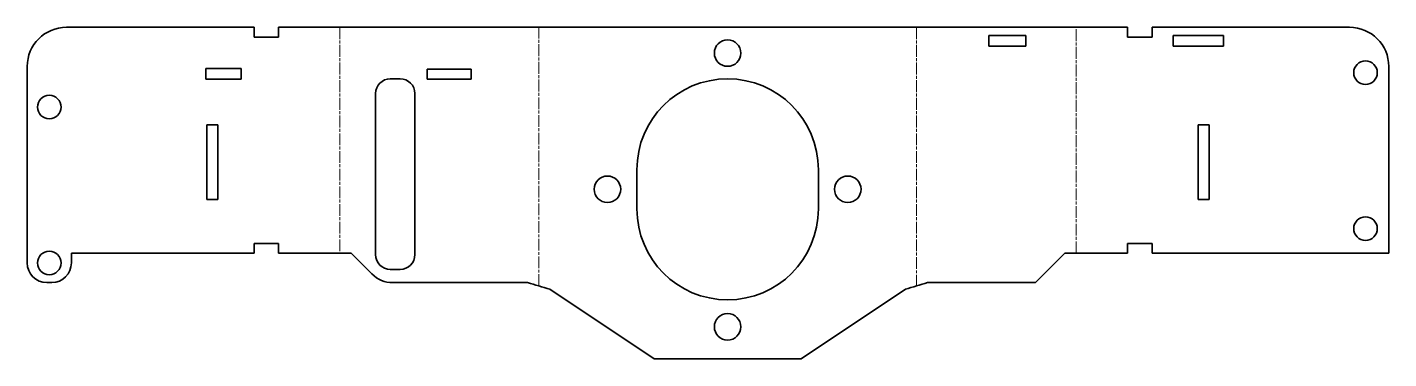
# Model space of a CAD drawing. Header units: inches. Extents: x 0 to 278, y 0 to 67.
import ezdxf

# ---------------------------------------------------------------- set-up
doc = ezdxf.new("R2010")
doc.units = ezdxf.units.IN
doc.header["$MEASUREMENT"] = 0
doc.linetypes.add('Chain', pattern=[13.68, 9.12, -1.14, 2.28, -1.14])
doc.layers.add('SIMUMAK Bend Centerline (ISO)', color=7, linetype='Chain', lineweight=9)
doc.layers.add('SIMUMAK Visible (ISO)', color=7, linetype='Continuous', lineweight=35)

# ---------------------------------------------------------------- blocks, each defined once
blk = doc.blocks.new('CDR-AU-31-PPAL-03_Sheet_2_CDR-AU-31-PPAL-03 (Desplegada)')
at = {"layer": 'SIMUMAK Bend Centerline (ISO)', "ltscale": 0.263158}
for p, q in [((-75.04, 33.75), (-75.04, -12.25)), ((-34.51, -18.92), (-34.51, 33.75)), ((42.51, 33.75), (42.51, -18.92)), ((75.04, -12.25), (75.04, 33.75))]:
    blk.add_line(p, q, dxfattribs=at)
at = {"layer": 'SIMUMAK Visible (ISO)'}
for p, q in [((-130.8, 33.75), (-92.55, 33.75)), ((-92.55, 31.75), (-92.55, 33.75)), ((-87.55, 33.75), (85.55, 33.75)), ((-87.55, 33.75), (-87.55, 31.75)), ((85.55, 31.75), (85.55, 33.75)), ((90.55, 33.75), (90.55, 31.75)), ((90.55, 33.75), (130.8, 33.75)), ((-87.55, 31.75), (-92.55, 31.75)), ((57.27, 32.1), (64.77, 32.1)), ((57.27, 29.9), (57.27, 32.1)), ((64.77, 32.1), (64.77, 29.9)), ((90.55, 31.75), (85.55, 31.75)), ((94.87, 32.1), (105.07, 32.1)), ((94.87, 29.9), (94.87, 32.1)), ((105.07, 32.1), (105.07, 29.9)), ((64.77, 29.9), (57.27, 29.9)), ((105.07, 29.9), (94.87, 29.9)), ((-138.8, 25.75), (-138.8, -14.25)), ((-102.4, 25.35), (-95.2, 25.35)), ((-102.4, 23.15), (-102.4, 25.35)), ((-95.2, 25.35), (-95.2, 23.15)), ((-57.27, 25.25), (-48.27, 25.25)), ((-57.27, 23.15), (-57.27, 25.25)), ((-48.27, 25.25), (-48.27, 23.15)), ((138.8, 25.75), (138.8, -12.25)), ((-95.2, 23.15), (-102.4, 23.15)), ((-64.77, 23.25), (-62.77, 23.25)), ((-48.27, 23.15), (-57.27, 23.15)), ((-67.77, -12.55), (-67.77, 20.25)), ((-59.77, 20.25), (-59.77, -12.55)), ((-102.15, -1.35), (-102.15, 13.85)), ((-102.15, 13.85), (-99.95, 13.85)), ((-99.95, 13.85), (-99.95, -1.35)), ((99.95, 13.85), (102.15, 13.85)), ((99.95, -1.35), (99.95, 13.85)), ((102.15, 13.85), (102.15, -1.35)), ((-14.5, -3.25), (-14.5, 4.75)), ((22.5, 4.75), (22.5, -3.25)), ((-99.95, -1.35), (-102.15, -1.35)), ((102.15, -1.35), (99.95, -1.35)), ((-92.55, -12.25), (-92.55, -10.25)), ((-92.55, -10.25), (-87.55, -10.25)), ((-87.55, -10.25), (-87.55, -12.25)), ((85.55, -12.25), (85.55, -10.25)), ((85.55, -10.25), (90.55, -10.25)), ((90.55, -10.25), (90.55, -12.25)), ((-92.55, -12.25), (-129.8, -12.25)), ((-129.8, -14.25), (-129.8, -12.25)), ((-72.77, -12.25), (-87.55, -12.25)), ((-72.77, -12.25), (-68.53, -16.49)), ((66.77, -18.25), (72.77, -12.25)), ((85.55, -12.25), (72.77, -12.25)), ((138.8, -12.25), (90.55, -12.25)), ((-62.77, -15.55), (-64.77, -15.55)), ((-134.8, -18.25), (-133.8, -18.25)), ((-36.77, -18.25), (-64.29, -18.25)), ((44.77, -18.25), (66.77, -18.25)), ((-11, -33.75), (-32.25, -19.58)), ((40.25, -19.58), (19, -33.75)), ((19, -33.75), (-11, -33.75))]:
    blk.add_line(p, q, dxfattribs=at)
for centre, radius in [((4, 28.5), 2.7), ((134.05, 24.5), 2.4), ((-134.3, 17.5), 2.4), ((-20.5, 0.75), 2.7), ((28.5, 0.75), 2.7), ((134.05, -7.25), 2.4), ((-134.3, -14.25), 2.4), ((4, -27.25), 2.7)]:
    blk.add_circle(centre, radius, dxfattribs=at)
at = {"layer": 'SIMUMAK Visible (ISO)', "extrusion": (0, 0, -1)}
for centre, radius, start, end in [((130.8, 25.75), 8, 0, 90), ((-130.8, 25.75), 8, 90, 180), ((64.77, 20.25), 3, 0, 90), ((62.77, 20.25), 3, 90, 180), ((-4, 4.75), 18.5, 0, 180), ((-4, -3.25), 18.5, 180, 0), ((64.77, -12.55), 3, 270, 0), ((62.77, -12.55), 3, 180, 270), ((134.8, -14.25), 4, 270, 360), ((133.8, -14.25), 4, 180, 270), ((64.29, -12.25), 6, 270, 315)]:
    blk.add_arc(centre, radius, start, end, dxfattribs=at)
at = {"layer": 'SIMUMAK Visible (ISO)'}
for points in [[(-32.25, -19.58), (-33.76, -19.14), (-35.27, -18.69), (-36.77, -18.25)], [(40.25, -19.58), (41.76, -19.14), (43.27, -18.69), (44.77, -18.25)]]:
    blk.add_open_spline(points, degree=3, dxfattribs=at)

msp = doc.modelspace()

# ---------------------------------------------------------------- block references
msp.add_blockref('CDR-AU-31-PPAL-03_Sheet_2_CDR-AU-31-PPAL-03 (Desplegada)', (138.8, 33.75))

doc.saveas('drawing.dxf')
